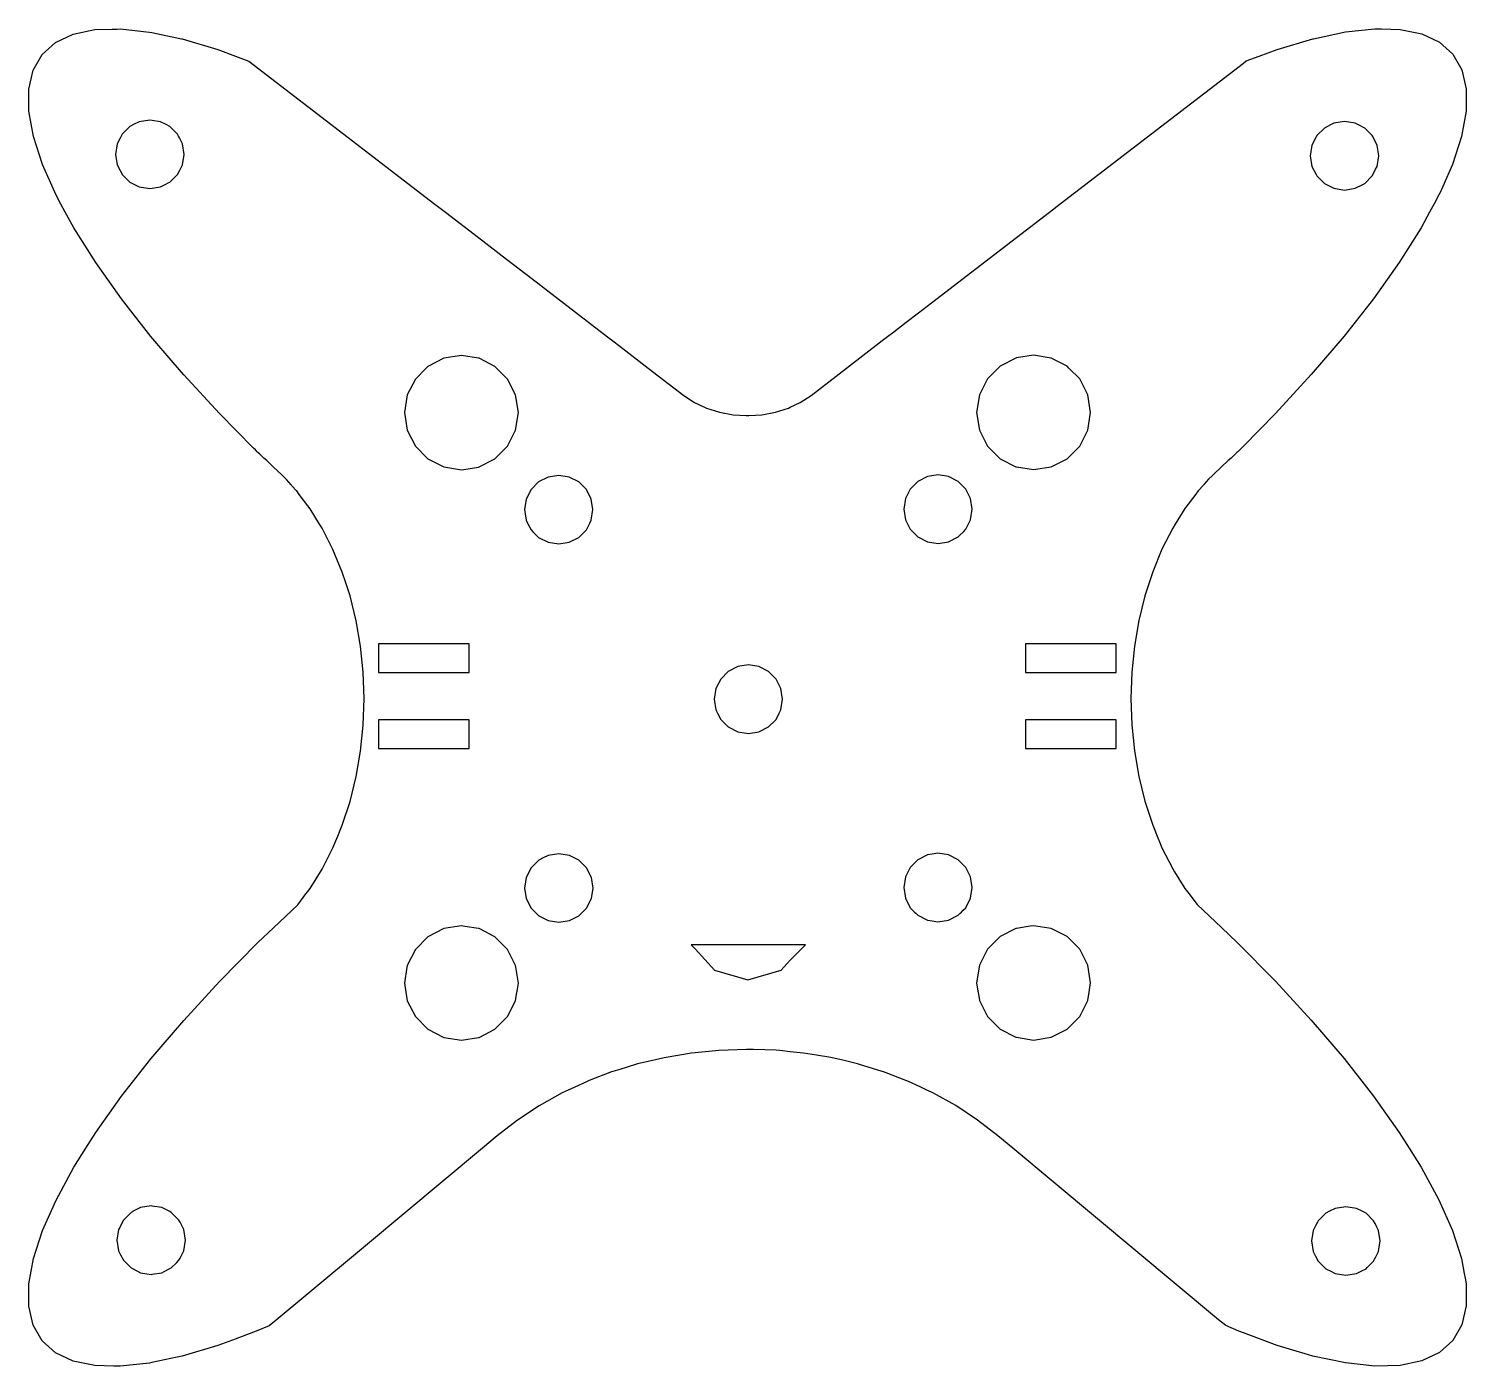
# Model space of a CAD drawing. Header units: millimetres. Extents: x 1 to 76.5, y 1.1 to 71.3.
import ezdxf

# ---------------------------------------------------------------- set-up
doc = ezdxf.new("R2010")
doc.units = ezdxf.units.MM

msp = doc.modelspace()

# ---------------------------------------------------------------- linework, layer by layer
for points in [[(73.066, 71.282), (74.206, 71.045), (75.131, 70.608), (75.831, 69.978), (76.301, 69.161), (76.532, 68.163), (76.527, 66.996), (76.284, 65.669), (75.805, 64.195), (75.295, 63.041), (75.154, 62.724), (75.095, 62.589), (74.843, 62.125), (74.607, 61.689), (74.161, 60.867), (73.01, 59.045), (71.657, 57.139), (70.112, 55.17), (68.391, 53.155), (66.51, 51.114), (64.82, 49.406), (64.717, 49.301), (64.525, 49.106), (64.482, 49.064), (64.394, 48.98), (64.264, 48.857), (64.175, 48.773), (64.023, 48.649), (63.665, 48.304), (63.251, 47.906), (63.193, 47.851), (62.993, 47.66), (62.743, 47.377), (62.727, 47.353), (62.716, 47.336), (62.462, 47.061), (62.454, 47.053), (62.32, 46.877), (61.75, 46.123), (61.241, 45.306), (61.112, 45.096), (60.545, 43.984), (60.058, 42.797), (59.873, 42.227), (59.651, 41.545), (59.332, 40.243), (59.1, 38.899), (58.961, 37.53), (58.914, 36.146), (58.961, 34.764), (59.1, 33.394), (59.332, 32.052), (59.651, 30.747), (60.058, 29.497), (60.131, 29.319), (60.295, 28.921), (60.455, 28.532), (60.545, 28.309), (61.112, 27.197), (61.206, 27.045), (61.75, 26.172), (61.951, 25.906), (62.391, 25.326), (63.665, 24.117), (64.487, 23.338), (66.51, 21.292), (68.391, 19.25), (70.112, 17.237), (71.407, 15.584), (71.657, 15.266), (73.01, 13.361), (73.531, 12.537), (74.161, 11.54), (75.095, 9.816), (75.805, 8.212), (76.284, 6.737), (76.428, 5.953), (76.473, 5.704), (76.527, 5.41), (76.532, 4.243), (76.301, 3.244), (75.831, 2.428), (75.131, 1.797), (74.206, 1.362), (73.066, 1.124), (71.721, 1.087), (70.184, 1.25), (68.471, 1.614), (68.466, 1.615), (68.239, 1.683), (66.596, 2.172), (64.82, 2.832), (64.581, 2.92), (63.905, 3.214), (63.522, 3.506), (52.702, 12.537), (51.927, 13.185), (50.858, 14.009), (49.716, 14.763), (48.504, 15.437), (48.437, 15.47), (48.19, 15.584), (47.843, 15.747), (47.234, 16.032), (47.088, 16.089), (46.054, 16.485), (45.912, 16.541), (45.847, 16.56), (44.647, 16.929), (44.546, 16.961), (43.837, 17.128), (43.144, 17.29), (42.393, 17.416), (41.717, 17.527), (41.01, 17.598), (40.458, 17.651), (40.27, 17.671), (39.09, 17.709), (38.817, 17.719), (38.769, 17.717), (38.769, 17.708), (38.717, 17.709), (37.262, 17.661), (36.009, 17.538), (35.817, 17.519), (34.388, 17.282), (33.696, 17.118), (32.987, 16.951), (32.886, 16.921), (32.052, 16.663), (31.685, 16.55), (31.62, 16.531), (30.446, 16.079), (30.299, 16.022), (29.689, 15.737), (29.344, 15.576), (29.028, 15.429), (27.819, 14.753), (26.675, 14.001), (25.605, 13.175), (24.842, 12.537), (18.696, 7.407), (15.668, 4.88), (14.009, 3.495), (13.627, 3.205), (12.954, 2.912), (11.698, 2.445), (10.936, 2.162), (9.062, 1.604), (8.803, 1.549), (7.476, 1.269), (7.348, 1.242), (5.811, 1.078), (5.671, 1.082), (5.463, 1.087), (4.466, 1.115), (3.327, 1.352), (2.402, 1.789), (1.702, 2.418), (1.233, 3.236), (1, 4.233), (1.005, 5.402), (1.249, 6.729), (1.728, 8.202), (2.438, 9.807), (3.372, 11.53), (4.007, 12.537), (4.521, 13.352), (5.876, 15.258), (7.421, 17.227), (9.142, 19.242), (11.023, 21.282), (13.046, 23.329), (13.867, 24.107), (15.142, 25.317), (15.568, 25.88), (15.668, 26.01), (15.783, 26.162), (16.419, 27.187), (16.986, 28.299), (17.242, 28.921), (17.402, 29.31), (17.475, 29.487), (17.881, 30.739), (18.201, 32.042), (18.433, 33.386), (18.572, 34.754), (18.619, 36.138), (18.572, 37.52), (18.433, 38.889), (18.201, 40.232), (17.881, 41.537), (17.66, 42.218), (17.475, 42.788), (16.986, 43.976), (16.419, 45.088), (16.284, 45.306), (15.783, 46.113), (15.668, 46.264), (15.211, 46.868), (15.079, 47.044), (15.067, 47.055), (14.819, 47.322), (14.8, 47.353), (14.79, 47.368), (14.54, 47.65), (14.33, 47.851), (14.296, 47.885), (13.867, 48.296), (13.621, 48.533), (13.51, 48.639), (13.35, 48.77), (13.266, 48.849), (13.137, 48.973), (13.046, 49.058), (13.006, 49.098), (12.909, 49.197), (12.816, 49.291), (11.023, 51.106), (9.142, 53.147), (8.589, 53.792), (7.421, 55.16), (5.876, 57.129), (4.521, 59.035), (3.372, 60.857), (2.921, 61.689), (2.69, 62.115), (2.438, 62.581), (1.728, 64.185), (1.249, 65.659), (1.005, 66.986), (1, 68.155), (1.233, 69.153), (1.702, 69.97), (2.402, 70.6), (3.327, 71.035), (4.466, 71.272), (5.384, 71.298), (5.64, 71.305), (5.811, 71.309), (7.348, 71.147), (7.476, 71.119), (9.034, 70.79), (9.062, 70.783), (10.936, 70.225), (11.861, 69.882), (12.568, 69.62), (15.668, 67.237), (22.335, 62.115), (22.891, 61.689), (24.631, 60.352), (26.102, 59.223), (27.426, 58.206), (31.416, 55.14), (31.685, 54.934), (32.052, 54.652), (33.554, 53.497), (35.429, 52.057), (35.99, 51.689), (36.009, 51.681), (36.147, 51.615), (36.619, 51.393), (37.301, 51.176), (38.019, 51.044), (38.699, 51.002), (38.754, 51), (38.764, 51), (38.764, 51.01), (38.778, 51.008), (38.832, 51.012), (39.189, 51.033), (39.514, 51.052), (40.231, 51.186), (40.244, 51.19), (40.913, 51.402), (41.01, 51.448), (41.542, 51.698), (42.105, 52.066), (43.966, 53.497), (45.847, 54.942), (46.116, 55.149), (46.454, 55.408), (47.096, 55.902), (47.752, 56.405), (48.435, 56.93), (48.437, 56.931), (52.902, 60.361), (54.631, 61.689), (55.197, 62.125), (64.82, 69.516), (64.966, 69.628), (65.647, 69.882), (66.596, 70.235), (68.471, 70.793), (68.498, 70.798), (70.184, 71.155), (71.721, 71.319), (71.894, 71.315), (72.076, 71.309)], [(8.743, 63.587), (8.82, 63.666), (8.92, 63.863), (9.076, 64.167), (9.163, 64.724), (9.076, 65.28), (8.92, 65.585), (8.869, 65.686), (8.82, 65.782), (8.422, 66.18), (8.218, 66.284), (7.92, 66.436), (7.487, 66.504), (7.364, 66.525), (6.808, 66.436), (6.51, 66.284), (6.306, 66.18), (5.907, 65.782), (5.859, 65.686), (5.799, 65.569), (5.652, 65.28), (5.563, 64.724), (5.652, 64.167), (5.799, 63.878), (5.866, 63.747), (5.907, 63.666), (6.242, 63.331), (6.306, 63.268), (6.529, 63.154), (6.808, 63.012), (7.364, 62.924), (7.487, 62.943), (7.92, 63.012), (8.198, 63.154), (8.329, 63.221), (8.422, 63.268)], [(68.851, 63.424), (69.033, 63.242), (69.081, 63.195), (69.186, 63.142), (69.582, 62.939), (70.138, 62.851), (70.695, 62.939), (71.092, 63.142), (71.197, 63.195), (71.595, 63.593), (71.654, 63.711), (71.771, 63.938), (71.851, 64.094), (71.938, 64.65), (71.851, 65.206), (71.771, 65.363), (71.62, 65.658), (71.616, 65.665), (71.595, 65.709), (71.197, 66.107), (70.874, 66.272), (70.695, 66.363), (70.138, 66.45), (69.582, 66.363), (69.404, 66.272), (69.081, 66.107), (68.683, 65.709), (68.66, 65.665), (68.649, 65.642), (68.427, 65.206), (68.338, 64.65), (68.427, 64.094), (68.649, 63.659), (68.683, 63.593)], [(26.582, 52.088), (26.156, 52.925), (25.586, 53.497), (25.495, 53.589), (24.66, 54.016), (24.631, 54.02), (23.735, 54.162), (22.811, 54.016), (21.976, 53.589), (21.883, 53.497), (21.313, 52.925), (20.888, 52.088), (20.741, 51.161), (20.888, 50.232), (21.313, 49.396), (21.976, 48.732), (22.811, 48.304), (23.735, 48.157), (23.859, 48.177), (24.631, 48.3), (24.66, 48.304), (25.495, 48.732), (26.156, 49.396), (26.582, 50.232), (26.728, 51.161)], [(52.902, 48.31), (53.799, 48.168), (54.723, 48.314), (55.557, 48.74), (56.22, 49.404), (56.628, 50.207), (56.646, 50.242), (56.792, 51.169), (56.646, 52.098), (56.628, 52.131), (56.22, 52.935), (55.658, 53.497), (55.557, 53.599), (54.723, 54.026), (53.799, 54.172), (52.902, 54.03), (52.873, 54.026), (52.037, 53.599), (51.937, 53.497), (51.376, 52.935), (50.95, 52.098), (50.804, 51.169), (50.95, 50.242), (51.376, 49.404), (52.037, 48.74), (52.873, 48.314)], [(27.493, 44.905), (27.789, 44.609), (28.29, 44.353), (28.847, 44.265), (29.404, 44.353), (29.905, 44.609), (30.303, 45.007), (30.481, 45.357), (30.559, 45.509), (30.647, 46.065), (30.559, 46.622), (30.303, 47.123), (29.905, 47.521), (29.404, 47.777), (28.847, 47.865), (28.29, 47.777), (27.789, 47.521), (27.391, 47.123), (27.135, 46.622), (27.047, 46.065), (27.135, 45.509), (27.212, 45.357), (27.391, 45.007)], [(49.907, 44.706), (50.109, 44.907), (50.234, 45.031), (50.4, 45.358), (50.49, 45.533), (50.577, 46.09), (50.49, 46.646), (50.234, 47.147), (49.836, 47.545), (49.334, 47.803), (48.778, 47.89), (48.222, 47.803), (47.72, 47.545), (47.322, 47.147), (47.066, 46.646), (46.977, 46.09), (47.066, 45.533), (47.156, 45.358), (47.322, 45.031), (47.72, 44.633), (48.222, 44.377), (48.778, 44.29), (49.334, 44.377), (49.836, 44.633)], [(20.741, 39.023), (19.379, 39.023), (19.379, 37.519), (24.135, 37.519), (24.135, 39.023)], [(53.837, 37.519), (58.135, 37.519), (58.135, 39.023), (53.38, 39.023), (53.38, 37.519)], [(39.942, 34.725), (40.144, 34.927), (40.269, 35.051), (40.435, 35.378), (40.525, 35.553), (40.612, 36.109), (40.525, 36.665), (40.269, 37.167), (39.871, 37.565), (39.369, 37.822), (38.813, 37.909), (38.256, 37.822), (37.755, 37.565), (37.357, 37.167), (37.101, 36.665), (37.012, 36.109), (37.101, 35.553), (37.191, 35.378), (37.357, 35.051), (37.755, 34.653), (38.256, 34.397), (38.813, 34.31), (39.369, 34.397), (39.871, 34.653)], [(23.695, 33.518), (24.135, 33.518), (24.135, 35.023), (19.379, 35.023), (19.379, 33.518)], [(56.792, 35.023), (53.38, 35.023), (53.38, 33.518), (58.135, 33.518), (58.135, 35.023)], [(30.03, 24.858), (30.102, 24.93), (30.21, 25.036), (30.308, 25.135), (30.564, 25.637), (30.652, 26.193), (30.564, 26.749), (30.308, 27.251), (29.91, 27.649), (29.409, 27.905), (28.852, 27.993), (28.296, 27.905), (28.037, 27.772), (27.794, 27.649), (27.396, 27.251), (27.14, 26.749), (27.052, 26.193), (27.14, 25.637), (27.396, 25.135), (27.444, 25.086), (27.455, 25.076), (27.794, 24.737), (28.296, 24.481), (28.852, 24.393), (29.409, 24.481), (29.91, 24.737)], [(49.939, 24.865), (50.004, 24.93), (50.096, 25.024), (50.232, 25.159), (50.488, 25.66), (50.576, 26.216), (50.488, 26.772), (50.232, 27.275), (50.096, 27.41), (49.88, 27.626), (49.834, 27.673), (49.331, 27.928), (48.775, 28.017), (48.467, 27.967), (48.218, 27.928), (47.718, 27.673), (47.475, 27.43), (47.352, 27.308), (47.343, 27.298), (47.319, 27.275), (47.063, 26.772), (46.975, 26.216), (47.063, 25.66), (47.319, 25.159), (47.548, 24.93), (47.611, 24.865), (47.718, 24.76), (48.218, 24.504), (48.467, 24.465), (48.775, 24.417), (49.331, 24.504), (49.834, 24.76)], [(26.66, 20.767), (26.728, 21.202), (26.598, 22.029), (26.582, 22.13), (26.156, 22.968), (25.495, 23.632), (24.66, 24.058), (24.631, 24.062), (23.906, 24.178), (23.735, 24.204), (22.811, 24.058), (21.976, 23.632), (21.313, 22.968), (20.888, 22.13), (20.872, 22.029), (20.741, 21.202), (20.815, 20.73), (20.888, 20.275), (21.313, 19.437), (21.976, 18.773), (22.811, 18.346), (23.735, 18.2), (24.631, 18.342), (24.66, 18.346), (25.495, 18.773), (26.156, 19.437), (26.582, 20.275), (26.654, 20.73)], [(50.95, 22.14), (50.804, 21.211), (50.873, 20.777), (50.88, 20.73), (50.95, 20.283), (51.376, 19.447), (52.037, 18.783), (52.873, 18.357), (52.902, 18.351), (53.799, 18.209), (54.723, 18.357), (55.557, 18.783), (56.22, 19.447), (56.646, 20.283), (56.716, 20.73), (56.792, 21.211), (56.646, 22.14), (56.22, 22.976), (55.557, 23.64), (54.723, 24.067), (53.799, 24.215), (53.627, 24.187), (52.902, 24.072), (52.873, 24.067), (52.037, 23.64), (51.376, 22.976)], [(40.539, 21.883), (41.01, 22.403), (41.162, 22.556), (41.811, 23.205), (35.806, 23.205), (36.009, 23.001), (37.032, 21.883), (37.033, 21.882), (38.789, 21.374), (40.539, 21.882)], [(8.492, 6.241), (8.774, 6.524), (8.89, 6.641), (8.949, 6.756), (9.146, 7.141), (9.234, 7.697), (9.146, 8.254), (9.09, 8.363), (8.949, 8.64), (8.89, 8.755), (8.492, 9.153), (8.41, 9.196), (7.99, 9.409), (7.486, 9.489), (7.434, 9.498), (6.878, 9.409), (6.459, 9.196), (6.449, 9.191), (6.376, 9.153), (5.978, 8.755), (5.826, 8.458), (5.778, 8.363), (5.722, 8.254), (5.634, 7.697), (5.722, 7.141), (5.826, 6.937), (5.978, 6.641), (6.027, 6.591), (6.376, 6.241), (6.418, 6.22), (6.723, 6.064), (6.878, 5.985), (7.434, 5.898), (7.486, 5.906), (7.99, 5.985), (8.113, 6.048), (8.146, 6.064), (8.383, 6.186)], [(71.716, 6.701), (71.738, 6.746), (71.919, 7.102), (72.008, 7.658), (71.919, 8.214), (71.838, 8.375), (71.738, 8.569), (71.664, 8.716), (71.265, 9.114), (71.129, 9.184), (71.064, 9.216), (70.763, 9.37), (70.207, 9.457), (69.651, 9.37), (69.352, 9.216), (69.15, 9.114), (69.079, 9.043), (68.751, 8.716), (68.712, 8.637), (68.617, 8.45), (68.578, 8.375), (68.497, 8.214), (68.408, 7.658), (68.497, 7.102), (68.617, 6.865), (68.751, 6.599), (68.788, 6.563), (69.15, 6.201), (69.194, 6.178), (69.374, 6.087), (69.651, 5.945), (70.207, 5.857), (70.763, 5.945), (71.04, 6.087), (71.265, 6.201), (71.334, 6.269), (71.664, 6.599)]]:
    msp.add_lwpolyline(points, close=True)

doc.saveas('drawing.dxf')
